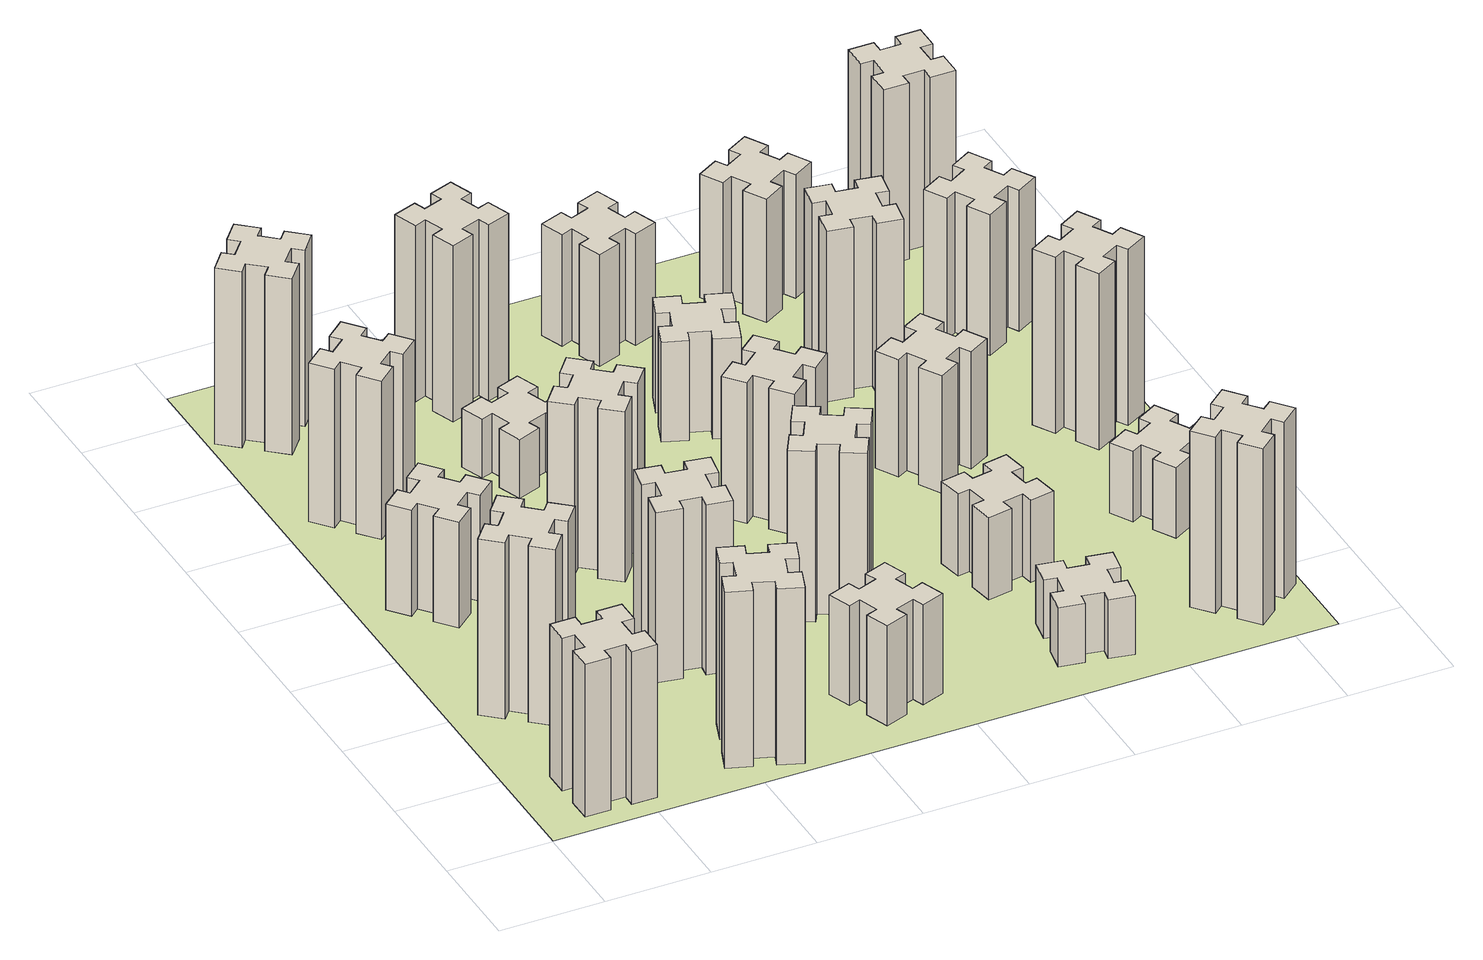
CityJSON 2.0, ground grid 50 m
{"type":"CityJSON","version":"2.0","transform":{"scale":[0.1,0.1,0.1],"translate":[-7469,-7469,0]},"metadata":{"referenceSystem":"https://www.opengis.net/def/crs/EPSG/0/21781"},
"CityObjects":{
"building1":{"type":"Building","attributes":{"class":"1000","function":"1000","usage":"1000","yearOfConstruction":2016,"roofType":"1000","measuredHeight":78,"storeysAboveGround":30,"storeysBelowGround":0},"geometry":[{"type":"Solid","lod":"1","boundaries":[[[[0,1,2,3,4,5,6,7,8,9,10,11,12,13,14,15,16,17,18,19]],[[17,16,20,21]],[[16,15,22,20]],[[15,14,23,22]],[[14,13,24,23]],[[13,12,25,24]],[[12,11,26,25]],[[11,10,27,26]],[[10,9,28,27]],[[9,8,29,28]],[[8,7,30,29]],[[7,6,31,30]],[[6,5,32,31]],[[5,4,33,32]],[[4,3,34,33]],[[3,2,35,34]],[[2,1,36,35]],[[1,0,37,36]],[[0,19,38,37]],[[19,18,39,38]],[[18,17,21,39]],[[24,25,26,27,28,29,30,31,32,33,34,35,36,37,38,39,21,20,22,23]]]]}]},
"building2":{"type":"Building","attributes":{"class":"1000","function":"1000","usage":"1000","yearOfConstruction":2016,"roofType":"1000","measuredHeight":90,"storeysAboveGround":30,"storeysBelowGround":0},"geometry":[{"type":"Solid","lod":"1","boundaries":[[[[40,41,42,43,44,45,46,47,48,49,50,51,52,53,54,55,56,57,58,59]],[[57,56,60,61]],[[56,55,62,60]],[[55,54,63,62]],[[54,53,64,63]],[[53,52,65,64]],[[52,51,66,65]],[[51,50,67,66]],[[50,49,68,67]],[[49,48,69,68]],[[48,47,70,69]],[[47,46,71,70]],[[46,45,72,71]],[[45,44,73,72]],[[44,43,74,73]],[[43,42,75,74]],[[42,41,76,75]],[[41,40,77,76]],[[40,59,78,77]],[[59,58,79,78]],[[58,57,61,79]],[[64,65,66,67,68,69,70,71,72,73,74,75,76,77,78,79,61,60,62,63]]]]}]},
"building3":{"type":"Building","attributes":{"class":"1000","function":"1000","usage":"1000","yearOfConstruction":2016,"roofType":"1000","measuredHeight":54,"storeysAboveGround":30,"storeysBelowGround":0},"geometry":[{"type":"Solid","lod":"1","boundaries":[[[[80,81,82,83,84,85,86,87,88,89,90,91,92,93,94,95,96,97,98,99]],[[97,96,100,101]],[[96,95,102,100]],[[95,94,103,102]],[[94,93,104,103]],[[93,92,105,104]],[[92,91,106,105]],[[91,90,107,106]],[[90,89,108,107]],[[89,88,109,108]],[[88,87,110,109]],[[87,86,111,110]],[[86,85,112,111]],[[85,84,113,112]],[[84,83,114,113]],[[83,82,115,114]],[[82,81,116,115]],[[81,80,117,116]],[[80,99,118,117]],[[99,98,119,118]],[[98,97,101,119]],[[104,105,106,107,108,109,110,111,112,113,114,115,116,117,118,119,101,100,102,103]]]]}]},
"building4":{"type":"Building","attributes":{"class":"1000","function":"1000","usage":"1000","yearOfConstruction":2016,"roofType":"1000","measuredHeight":81,"storeysAboveGround":30,"storeysBelowGround":0},"geometry":[{"type":"Solid","lod":"1","boundaries":[[[[120,121,122,123,124,125,126,127,128,129,130,131,132,133,134,135,136,137,138,139]],[[137,136,140,141]],[[136,135,142,140]],[[135,134,143,142]],[[134,133,144,143]],[[133,132,145,144]],[[132,131,146,145]],[[131,130,147,146]],[[130,129,148,147]],[[129,128,149,148]],[[128,127,150,149]],[[127,126,151,150]],[[126,125,152,151]],[[125,124,153,152]],[[124,123,154,153]],[[123,122,155,154]],[[122,121,156,155]],[[121,120,157,156]],[[120,139,158,157]],[[139,138,159,158]],[[138,137,141,159]],[[144,145,146,147,148,149,150,151,152,153,154,155,156,157,158,159,141,140,142,143]]]]}]},
"building5":{"type":"Building","attributes":{"class":"1000","function":"1000","usage":"1000","yearOfConstruction":2016,"roofType":"1000","measuredHeight":90,"storeysAboveGround":30,"storeysBelowGround":0},"geometry":[{"type":"Solid","lod":"1","boundaries":[[[[160,161,162,163,164,165,166,167,168,169,170,171,172,173,174,175,176,177,178,179]],[[177,176,180,181]],[[176,175,182,180]],[[175,174,183,182]],[[174,173,184,183]],[[173,172,185,184]],[[172,171,186,185]],[[171,170,187,186]],[[170,169,188,187]],[[169,168,189,188]],[[168,167,190,189]],[[167,166,191,190]],[[166,165,192,191]],[[165,164,193,192]],[[164,163,194,193]],[[163,162,195,194]],[[162,161,196,195]],[[161,160,197,196]],[[160,179,198,197]],[[179,178,199,198]],[[178,177,181,199]],[[184,185,186,187,188,189,190,191,192,193,194,195,196,197,198,199,181,180,182,183]]]]}]},
"building6":{"type":"Building","attributes":{"class":"1000","function":"1000","usage":"1000","yearOfConstruction":2016,"roofType":"1000","measuredHeight":90,"storeysAboveGround":30,"storeysBelowGround":0},"geometry":[{"type":"Solid","lod":"1","boundaries":[[[[200,201,202,203,204,205,206,207,208,209,210,211,212,213,214,215,216,217,218,219]],[[217,216,220,221]],[[216,215,222,220]],[[215,214,223,222]],[[214,213,224,223]],[[213,212,225,224]],[[212,211,226,225]],[[211,210,227,226]],[[210,209,228,227]],[[209,208,229,228]],[[208,207,230,229]],[[207,206,231,230]],[[206,205,232,231]],[[205,204,233,232]],[[204,203,234,233]],[[203,202,235,234]],[[202,201,236,235]],[[201,200,237,236]],[[200,219,238,237]],[[219,218,239,238]],[[218,217,221,239]],[[224,225,226,227,228,229,230,231,232,233,234,235,236,237,238,239,221,220,222,223]]]]}]},
"building7":{"type":"Building","attributes":{"class":"1000","function":"1000","usage":"1000","yearOfConstruction":2016,"roofType":"1000","measuredHeight":87,"storeysAboveGround":30,"storeysBelowGround":0},"geometry":[{"type":"Solid","lod":"1","boundaries":[[[[240,241,242,243,244,245,246,247,248,249,250,251,252,253,254,255,256,257,258,259]],[[257,256,260,261]],[[256,255,262,260]],[[255,254,263,262]],[[254,253,264,263]],[[253,252,265,264]],[[252,251,266,265]],[[251,250,267,266]],[[250,249,268,267]],[[249,248,269,268]],[[248,247,270,269]],[[247,246,271,270]],[[246,245,272,271]],[[245,244,273,272]],[[244,243,274,273]],[[243,242,275,274]],[[242,241,276,275]],[[241,240,277,276]],[[240,259,278,277]],[[259,258,279,278]],[[258,257,261,279]],[[264,265,266,267,268,269,270,271,272,273,274,275,276,277,278,279,261,260,262,263]]]]}]},
"building8":{"type":"Building","attributes":{"class":"1000","function":"1000","usage":"1000","yearOfConstruction":2016,"roofType":"1000","measuredHeight":87,"storeysAboveGround":30,"storeysBelowGround":0},"geometry":[{"type":"Solid","lod":"1","boundaries":[[[[280,281,282,283,284,285,286,287,288,289,290,291,292,293,294,295,296,297,298,299]],[[297,296,300,301]],[[296,295,302,300]],[[295,294,303,302]],[[294,293,304,303]],[[293,292,305,304]],[[292,291,306,305]],[[291,290,307,306]],[[290,289,308,307]],[[289,288,309,308]],[[288,287,310,309]],[[287,286,311,310]],[[286,285,312,311]],[[285,284,313,312]],[[284,283,314,313]],[[283,282,315,314]],[[282,281,316,315]],[[281,280,317,316]],[[280,299,318,317]],[[299,298,319,318]],[[298,297,301,319]],[[304,305,306,307,308,309,310,311,312,313,314,315,316,317,318,319,301,300,302,303]]]]}]},
"building9":{"type":"Building","attributes":{"class":"1000","function":"1000","usage":"1000","yearOfConstruction":2016,"roofType":"1000","measuredHeight":51,"storeysAboveGround":30,"storeysBelowGround":0},"geometry":[{"type":"Solid","lod":"1","boundaries":[[[[320,321,322,323,324,325,326,327,328,329,330,331,332,333,334,335,336,337,338,339]],[[337,336,340,341]],[[336,335,342,340]],[[335,334,343,342]],[[334,333,344,343]],[[333,332,345,344]],[[332,331,346,345]],[[331,330,347,346]],[[330,329,348,347]],[[329,328,349,348]],[[328,327,350,349]],[[327,326,351,350]],[[326,325,352,351]],[[325,324,353,352]],[[324,323,354,353]],[[323,322,355,354]],[[322,321,356,355]],[[321,320,357,356]],[[320,339,358,357]],[[339,338,359,358]],[[338,337,341,359]],[[344,345,346,347,348,349,350,351,352,353,354,355,356,357,358,359,341,340,342,343]]]]}]},
"building10":{"type":"Building","attributes":{"class":"1000","function":"1000","usage":"1000","yearOfConstruction":2016,"roofType":"1000","measuredHeight":30,"storeysAboveGround":30,"storeysBelowGround":0},"geometry":[{"type":"Solid","lod":"1","boundaries":[[[[360,361,362,363,364,365,366,367,368,369,370,371,372,373,374,375,376,377,378,379]],[[377,376,380,381]],[[376,375,382,380]],[[375,374,383,382]],[[374,373,384,383]],[[373,372,385,384]],[[372,371,386,385]],[[371,370,387,386]],[[370,369,388,387]],[[369,368,389,388]],[[368,367,390,389]],[[367,366,391,390]],[[366,365,392,391]],[[365,364,393,392]],[[364,363,394,393]],[[363,362,395,394]],[[362,361,396,395]],[[361,360,397,396]],[[360,379,398,397]],[[379,378,399,398]],[[378,377,381,399]],[[384,385,386,387,388,389,390,391,392,393,394,395,396,397,398,399,381,380,382,383]]]]}]},
"building11":{"type":"Building","attributes":{"class":"1000","function":"1000","usage":"1000","yearOfConstruction":2016,"roofType":"1000","measuredHeight":90,"storeysAboveGround":30,"storeysBelowGround":0},"geometry":[{"type":"Solid","lod":"1","boundaries":[[[[400,401,402,403,404,405,406,407,408,409,410,411,412,413,414,415,416,417,418,419]],[[417,416,420,421]],[[416,415,422,420]],[[415,414,423,422]],[[414,413,424,423]],[[413,412,425,424]],[[412,411,426,425]],[[411,410,427,426]],[[410,409,428,427]],[[409,408,429,428]],[[408,407,430,429]],[[407,406,431,430]],[[406,405,432,431]],[[405,404,433,432]],[[404,403,434,433]],[[403,402,435,434]],[[402,401,436,435]],[[401,400,437,436]],[[400,419,438,437]],[[419,418,439,438]],[[418,417,421,439]],[[424,425,426,427,428,429,430,431,432,433,434,435,436,437,438,439,421,420,422,423]]]]}]},
"building12":{"type":"Building","attributes":{"class":"1000","function":"1000","usage":"1000","yearOfConstruction":2016,"roofType":"1000","measuredHeight":87,"storeysAboveGround":30,"storeysBelowGround":0},"geometry":[{"type":"Solid","lod":"1","boundaries":[[[[440,441,442,443,444,445,446,447,448,449,450,451,452,453,454,455,456,457,458,459]],[[457,456,460,461]],[[456,455,462,460]],[[455,454,463,462]],[[454,453,464,463]],[[453,452,465,464]],[[452,451,466,465]],[[451,450,467,466]],[[450,449,468,467]],[[449,448,469,468]],[[448,447,470,469]],[[447,446,471,470]],[[446,445,472,471]],[[445,444,473,472]],[[444,443,474,473]],[[443,442,475,474]],[[442,441,476,475]],[[441,440,477,476]],[[440,459,478,477]],[[459,458,479,478]],[[458,457,461,479]],[[464,465,466,467,468,469,470,471,472,473,474,475,476,477,478,479,461,460,462,463]]]]}]},
"building13":{"type":"Building","attributes":{"class":"1000","function":"1000","usage":"1000","yearOfConstruction":2016,"roofType":"1000","measuredHeight":72,"storeysAboveGround":30,"storeysBelowGround":0},"geometry":[{"type":"Solid","lod":"1","boundaries":[[[[480,481,482,483,484,485,486,487,488,489,490,491,492,493,494,495,496,497,498,499]],[[497,496,500,501]],[[496,495,502,500]],[[495,494,503,502]],[[494,493,504,503]],[[493,492,505,504]],[[492,491,506,505]],[[491,490,507,506]],[[490,489,508,507]],[[489,488,509,508]],[[488,487,510,509]],[[487,486,511,510]],[[486,485,512,511]],[[485,484,513,512]],[[484,483,514,513]],[[483,482,515,514]],[[482,481,516,515]],[[481,480,517,516]],[[480,499,518,517]],[[499,498,519,518]],[[498,497,501,519]],[[504,505,506,507,508,509,510,511,512,513,514,515,516,517,518,519,501,500,502,503]]]]}]},
"building14":{"type":"Building","attributes":{"class":"1000","function":"1000","usage":"1000","yearOfConstruction":2016,"roofType":"1000","measuredHeight":51,"storeysAboveGround":30,"storeysBelowGround":0},"geometry":[{"type":"Solid","lod":"1","boundaries":[[[[520,521,522,523,524,525,526,527,528,529,530,531,532,533,534,535,536,537,538,539]],[[537,536,540,541]],[[536,535,542,540]],[[535,534,543,542]],[[534,533,544,543]],[[533,532,545,544]],[[532,531,546,545]],[[531,530,547,546]],[[530,529,548,547]],[[529,528,549,548]],[[528,527,550,549]],[[527,526,551,550]],[[526,525,552,551]],[[525,524,553,552]],[[524,523,554,553]],[[523,522,555,554]],[[522,521,556,555]],[[521,520,557,556]],[[520,539,558,557]],[[539,538,559,558]],[[538,537,541,559]],[[544,545,546,547,548,549,550,551,552,553,554,555,556,557,558,559,541,540,542,543]]]]}]},
"building15":{"type":"Building","attributes":{"class":"1000","function":"1000","usage":"1000","yearOfConstruction":2016,"roofType":"1000","measuredHeight":30,"storeysAboveGround":30,"storeysBelowGround":0},"geometry":[{"type":"Solid","lod":"1","boundaries":[[[[560,561,562,563,564,565,566,567,568,569,570,571,572,573,574,575,576,577,578,579]],[[577,576,580,581]],[[576,575,582,580]],[[575,574,583,582]],[[574,573,584,583]],[[573,572,585,584]],[[572,571,586,585]],[[571,570,587,586]],[[570,569,588,587]],[[569,568,589,588]],[[568,567,590,589]],[[567,566,591,590]],[[566,565,592,591]],[[565,564,593,592]],[[564,563,594,593]],[[563,562,595,594]],[[562,561,596,595]],[[561,560,597,596]],[[560,579,598,597]],[[579,578,599,598]],[[578,577,581,599]],[[584,585,586,587,588,589,590,591,592,593,594,595,596,597,598,599,581,580,582,583]]]]}]},
"building16":{"type":"Building","attributes":{"class":"1000","function":"1000","usage":"1000","yearOfConstruction":2016,"roofType":"1000","measuredHeight":57,"storeysAboveGround":30,"storeysBelowGround":0},"geometry":[{"type":"Solid","lod":"1","boundaries":[[[[600,601,602,603,604,605,606,607,608,609,610,611,612,613,614,615,616,617,618,619]],[[617,616,620,621]],[[616,615,622,620]],[[615,614,623,622]],[[614,613,624,623]],[[613,612,625,624]],[[612,611,626,625]],[[611,610,627,626]],[[610,609,628,627]],[[609,608,629,628]],[[608,607,630,629]],[[607,606,631,630]],[[606,605,632,631]],[[605,604,633,632]],[[604,603,634,633]],[[603,602,635,634]],[[602,601,636,635]],[[601,600,637,636]],[[600,619,638,637]],[[619,618,639,638]],[[618,617,621,639]],[[624,625,626,627,628,629,630,631,632,633,634,635,636,637,638,639,621,620,622,623]]]]}]},
"building17":{"type":"Building","attributes":{"class":"1000","function":"1000","usage":"1000","yearOfConstruction":2016,"roofType":"1000","measuredHeight":42,"storeysAboveGround":30,"storeysBelowGround":0},"geometry":[{"type":"Solid","lod":"1","boundaries":[[[[640,641,642,643,644,645,646,647,648,649,650,651,652,653,654,655,656,657,658,659]],[[657,656,660,661]],[[656,655,662,660]],[[655,654,663,662]],[[654,653,664,663]],[[653,652,665,664]],[[652,651,666,665]],[[651,650,667,666]],[[650,649,668,667]],[[649,648,669,668]],[[648,647,670,669]],[[647,646,671,670]],[[646,645,672,671]],[[645,644,673,672]],[[644,643,674,673]],[[643,642,675,674]],[[642,641,676,675]],[[641,640,677,676]],[[640,659,678,677]],[[659,658,679,678]],[[658,657,661,679]],[[664,665,666,667,668,669,670,671,672,673,674,675,676,677,678,679,661,660,662,663]]]]}]},
"building18":{"type":"Building","attributes":{"class":"1000","function":"1000","usage":"1000","yearOfConstruction":2016,"roofType":"1000","measuredHeight":60,"storeysAboveGround":30,"storeysBelowGround":0},"geometry":[{"type":"Solid","lod":"1","boundaries":[[[[680,681,682,683,684,685,686,687,688,689,690,691,692,693,694,695,696,697,698,699]],[[697,696,700,701]],[[696,695,702,700]],[[695,694,703,702]],[[694,693,704,703]],[[693,692,705,704]],[[692,691,706,705]],[[691,690,707,706]],[[690,689,708,707]],[[689,688,709,708]],[[688,687,710,709]],[[687,686,711,710]],[[686,685,712,711]],[[685,684,713,712]],[[684,683,714,713]],[[683,682,715,714]],[[682,681,716,715]],[[681,680,717,716]],[[680,699,718,717]],[[699,698,719,718]],[[698,697,701,719]],[[704,705,706,707,708,709,710,711,712,713,714,715,716,717,718,719,701,700,702,703]]]]}]},
"building19":{"type":"Building","attributes":{"class":"1000","function":"1000","usage":"1000","yearOfConstruction":2016,"roofType":"1000","measuredHeight":87,"storeysAboveGround":30,"storeysBelowGround":0},"geometry":[{"type":"Solid","lod":"1","boundaries":[[[[720,721,722,723,724,725,726,727,728,729,730,731,732,733,734,735,736,737,738,739]],[[737,736,740,741]],[[736,735,742,740]],[[735,734,743,742]],[[734,733,744,743]],[[733,732,745,744]],[[732,731,746,745]],[[731,730,747,746]],[[730,729,748,747]],[[729,728,749,748]],[[728,727,750,749]],[[727,726,751,750]],[[726,725,752,751]],[[725,724,753,752]],[[724,723,754,753]],[[723,722,755,754]],[[722,721,756,755]],[[721,720,757,756]],[[720,739,758,757]],[[739,738,759,758]],[[738,737,741,759]],[[744,745,746,747,748,749,750,751,752,753,754,755,756,757,758,759,741,740,742,743]]]]}]},
"building20":{"type":"Building","attributes":{"class":"1000","function":"1000","usage":"1000","yearOfConstruction":2016,"roofType":"1000","measuredHeight":90,"storeysAboveGround":30,"storeysBelowGround":0},"geometry":[{"type":"Solid","lod":"1","boundaries":[[[[760,761,762,763,764,765,766,767,768,769,770,771,772,773,774,775,776,777,778,779]],[[777,776,780,781]],[[776,775,782,780]],[[775,774,783,782]],[[774,773,784,783]],[[773,772,785,784]],[[772,771,786,785]],[[771,770,787,786]],[[770,769,788,787]],[[769,768,789,788]],[[768,767,790,789]],[[767,766,791,790]],[[766,765,792,791]],[[765,764,793,792]],[[764,763,794,793]],[[763,762,795,794]],[[762,761,796,795]],[[761,760,797,796]],[[760,779,798,797]],[[779,778,799,798]],[[778,777,781,799]],[[784,785,786,787,788,789,790,791,792,793,794,795,796,797,798,799,781,780,782,783]]]]}]},
"building21":{"type":"Building","attributes":{"class":"1000","function":"1000","usage":"1000","yearOfConstruction":2016,"roofType":"1000","measuredHeight":63,"storeysAboveGround":30,"storeysBelowGround":0},"geometry":[{"type":"Solid","lod":"1","boundaries":[[[[800,801,802,803,804,805,806,807,808,809,810,811,812,813,814,815,816,817,818,819]],[[817,816,820,821]],[[816,815,822,820]],[[815,814,823,822]],[[814,813,824,823]],[[813,812,825,824]],[[812,811,826,825]],[[811,810,827,826]],[[810,809,828,827]],[[809,808,829,828]],[[808,807,830,829]],[[807,806,831,830]],[[806,805,832,831]],[[805,804,833,832]],[[804,803,834,833]],[[803,802,835,834]],[[802,801,836,835]],[[801,800,837,836]],[[800,819,838,837]],[[819,818,839,838]],[[818,817,821,839]],[[824,825,826,827,828,829,830,831,832,833,834,835,836,837,838,839,821,820,822,823]]]]}]},
"building22":{"type":"Building","attributes":{"class":"1000","function":"1000","usage":"1000","yearOfConstruction":2016,"roofType":"1000","measuredHeight":36,"storeysAboveGround":30,"storeysBelowGround":0},"geometry":[{"type":"Solid","lod":"1","boundaries":[[[[840,841,842,843,844,845,846,847,848,849,850,851,852,853,854,855,856,857,858,859]],[[857,856,860,861]],[[856,855,862,860]],[[855,854,863,862]],[[854,853,864,863]],[[853,852,865,864]],[[852,851,866,865]],[[851,850,867,866]],[[850,849,868,867]],[[849,848,869,868]],[[848,847,870,869]],[[847,846,871,870]],[[846,845,872,871]],[[845,844,873,872]],[[844,843,874,873]],[[843,842,875,874]],[[842,841,876,875]],[[841,840,877,876]],[[840,859,878,877]],[[859,858,879,878]],[[858,857,861,879]],[[864,865,866,867,868,869,870,871,872,873,874,875,876,877,878,879,861,860,862,863]]]]}]},
"building23":{"type":"Building","attributes":{"class":"1000","function":"1000","usage":"1000","yearOfConstruction":2016,"roofType":"1000","measuredHeight":90,"storeysAboveGround":30,"storeysBelowGround":0},"geometry":[{"type":"Solid","lod":"1","boundaries":[[[[880,881,882,883,884,885,886,887,888,889,890,891,892,893,894,895,896,897,898,899]],[[897,896,900,901]],[[896,895,902,900]],[[895,894,903,902]],[[894,893,904,903]],[[893,892,905,904]],[[892,891,906,905]],[[891,890,907,906]],[[890,889,908,907]],[[889,888,909,908]],[[888,887,910,909]],[[887,886,911,910]],[[886,885,912,911]],[[885,884,913,912]],[[884,883,914,913]],[[883,882,915,914]],[[882,881,916,915]],[[881,880,917,916]],[[880,899,918,917]],[[899,898,919,918]],[[898,897,901,919]],[[904,905,906,907,908,909,910,911,912,913,914,915,916,917,918,919,901,900,902,903]]]]}]},
"building24":{"type":"Building","attributes":{"class":"1000","function":"1000","usage":"1000","yearOfConstruction":2016,"roofType":"1000","measuredHeight":72,"storeysAboveGround":30,"storeysBelowGround":0},"geometry":[{"type":"Solid","lod":"1","boundaries":[[[[920,921,922,923,924,925,926,927,928,929,930,931,932,933,934,935,936,937,938,939]],[[937,936,940,941]],[[936,935,942,940]],[[935,934,943,942]],[[934,933,944,943]],[[933,932,945,944]],[[932,931,946,945]],[[931,930,947,946]],[[930,929,948,947]],[[929,928,949,948]],[[928,927,950,949]],[[927,926,951,950]],[[926,925,952,951]],[[925,924,953,952]],[[924,923,954,953]],[[923,922,955,954]],[[922,921,956,955]],[[921,920,957,956]],[[920,939,958,957]],[[939,938,959,958]],[[938,937,941,959]],[[944,945,946,947,948,949,950,951,952,953,954,955,956,957,958,959,941,940,942,943]]]]}]},
"building25":{"type":"Building","attributes":{"class":"1000","function":"1000","usage":"1000","yearOfConstruction":2016,"roofType":"1000","measuredHeight":90,"storeysAboveGround":30,"storeysBelowGround":0},"geometry":[{"type":"Solid","lod":"1","boundaries":[[[[960,961,962,963,964,965,966,967,968,969,970,971,972,973,974,975,976,977,978,979]],[[977,976,980,981]],[[976,975,982,980]],[[975,974,983,982]],[[974,973,984,983]],[[973,972,985,984]],[[972,971,986,985]],[[971,970,987,986]],[[970,969,988,987]],[[969,968,989,988]],[[968,967,990,989]],[[967,966,991,990]],[[966,965,992,991]],[[965,964,993,992]],[[964,963,994,993]],[[963,962,995,994]],[[962,961,996,995]],[[961,960,997,996]],[[960,979,998,997]],[[979,978,999,998]],[[978,977,981,999]],[[984,985,986,987,988,989,990,991,992,993,994,995,996,997,998,999,981,980,982,983]]]]}]},
"landuse1":{"type":"LandUse","attributes":{"name":"plot1","function":"1010"},"geometry":[{"type":"MultiSurface","lod":"1","boundaries":[[[1000,1001,1002,1003]]]}]}
},
"vertices":[
[265,325,0],[265,225,0],[205,225,0],[205,105,0],[325,105,0],[325,165,0],[425,165,0],[425,105,0],[545,105,0],[545,225,0],[485,225,0],[485,325,0],[545,325,0],[545,445,0],[425,445,0],[425,385,0],[325,385,0],[325,445,0],[205,445,0],[205,325,0],[325,385,780],[325,445,780],[425,385,780],[425,445,780],[545,445,780],[545,325,780],[485,325,780],[485,225,780],[545,225,780],[545,105,780],[425,105,780],[425,165,780],[325,165,780],[325,105,780],[205,105,780],[205,225,780],[265,225,780],[265,325,780],[205,325,780],[205,445,780],
[484,1067,0],[408,1132,0],[446,1178,0],[354,1255,0],[277,1163,0],[323,1124,0],[259,1048,0],[213,1086,0],[136,994,0],[228,917,0],[266,963,0],[343,899,0],[304,853,0],[396,776,0],[473,868,0],[427,906,0],[492,983,0],[538,944,0],[615,1036,0],[523,1113,0],[492,983,900],[538,944,900],[427,906,900],[473,868,900],[396,776,900],[304,853,900],[343,899,900],[266,963,900],[228,917,900],[136,994,900],[213,1086,900],[259,1048,900],[323,1124,900],[277,1163,900],[354,1255,900],[446,1178,900],[408,1132,900],[484,1067,900],[523,1113,900],[615,1036,900],
[492,1888,0],[427,1964,0],[473,2003,0],[396,2095,0],[304,2018,0],[343,1972,0],[266,1907,0],[228,1953,0],[136,1876,0],[213,1784,0],[259,1823,0],[323,1746,0],[277,1708,0],[354,1616,0],[446,1693,0],[408,1739,0],[484,1803,0],[523,1757,0],[615,1834,0],[538,1926,0],[484,1803,540],[523,1757,540],[408,1739,540],[446,1693,540],[354,1616,540],[277,1708,540],[323,1746,540],[259,1823,540],[213,1784,540],[136,1876,540],[228,1953,540],[266,1907,540],[343,1972,540],[304,2018,540],[396,2095,540],[473,2003,540],[427,1964,540],[492,1888,540],[538,1926,540],[615,1834,540],
[343,2712,0],[266,2647,0],[228,2693,0],[136,2616,0],[213,2524,0],[259,2563,0],[323,2486,0],[277,2448,0],[354,2356,0],[446,2433,0],[408,2479,0],[484,2543,0],[523,2497,0],[615,2574,0],[538,2666,0],[492,2628,0],[427,2704,0],[473,2743,0],[396,2835,0],[304,2758,0],[427,2704,810],[473,2743,810],[492,2628,810],[538,2666,810],[615,2574,810],[523,2497,810],[484,2543,810],[408,2479,810],[446,2433,810],[354,2356,810],[277,2448,810],[323,2486,810],[259,2563,810],[213,2524,810],[136,2616,810],[228,2693,810],[266,2647,810],[343,2712,810],[304,2758,810],[396,2835,810],
[1029,360,0],[995,266,0],[939,287,0],[897,174,0],[1010,133,0],[1031,189,0],[1125,155,0],[1104,99,0],[1217,57,0],[1258,170,0],[1202,191,0],[1236,285,0],[1292,264,0],[1333,377,0],[1220,418,0],[1200,362,0],[1106,396,0],[1127,452,0],[1014,493,0],[973,380,0],[1106,396,900],[1127,452,900],[1200,362,900],[1220,418,900],[1333,377,900],[1292,264,900],[1236,285,900],[1202,191,900],[1258,170,900],[1217,57,900],[1104,99,900],[1125,155,900],[1031,189,900],[1010,133,900],[897,174,900],[939,287,900],[995,266,900],[1029,360,900],[973,380,900],[1014,493,900],
[384,3387,0],[308,3452,0],[346,3498,0],[254,3575,0],[177,3483,0],[223,3444,0],[159,3368,0],[113,3406,0],[36,3314,0],[128,3237,0],[166,3283,0],[243,3219,0],[204,3173,0],[296,3096,0],[373,3188,0],[327,3226,0],[392,3303,0],[438,3264,0],[515,3356,0],[423,3433,0],[392,3303,900],[438,3264,900],[327,3226,900],[373,3188,900],[296,3096,900],[204,3173,900],[243,3219,900],[166,3283,900],[128,3237,900],[36,3314,900],[113,3406,900],[159,3368,900],[223,3444,900],[177,3483,900],[254,3575,900],[346,3498,900],[308,3452,900],[384,3387,900],[423,3433,900],[515,3356,900],
[1047,916,0],[1145,898,0],[1135,839,0],[1253,818,0],[1274,937,0],[1215,947,0],[1232,1045,0],[1291,1035,0],[1312,1153,0],[1194,1174,0],[1184,1115,0],[1085,1132,0],[1096,1191,0],[977,1212,0],[957,1094,0],[1016,1084,0],[998,985,0],[939,996,0],[918,877,0],[1037,857,0],[998,985,870],[939,996,870],[1016,1084,870],[957,1094,870],[977,1212,870],[1096,1191,870],[1085,1132,870],[1184,1115,870],[1194,1174,870],[1312,1153,870],[1291,1035,870],[1232,1045,870],[1215,947,870],[1274,937,870],[1253,818,870],[1135,839,870],[1145,898,870],[1047,916,870],[1037,857,870],[918,877,870],
[1224,1907,0],[1148,1972,0],[1186,2018,0],[1094,2095,0],[1017,2003,0],[1063,1964,0],[999,1888,0],[953,1926,0],[876,1834,0],[968,1757,0],[1006,1803,0],[1083,1739,0],[1044,1693,0],[1136,1616,0],[1213,1708,0],[1167,1746,0],[1232,1823,0],[1278,1784,0],[1355,1876,0],[1263,1953,0],[1232,1823,870],[1278,1784,870],[1167,1746,870],[1213,1708,870],[1136,1616,870],[1044,1693,870],[1083,1739,870],[1006,1803,870],[968,1757,870],[876,1834,870],[953,1926,870],[999,1888,870],[1063,1964,870],[1017,2003,870],[1094,2095,870],[1186,2018,870],[1148,1972,870],[1224,1907,870],[1263,1953,870],[1355,1876,870],
[1765,496,0],[1671,462,0],[1650,518,0],[1537,477,0],[1579,364,0],[1635,385,0],[1669,291,0],[1613,270,0],[1654,157,0],[1767,199,0],[1746,255,0],[1840,289,0],[1860,233,0],[1973,274,0],[1932,387,0],[1876,366,0],[1842,460,0],[1898,480,0],[1857,593,0],[1744,552,0],[1842,460,510],[1898,480,510],[1876,366,510],[1932,387,510],[1973,274,510],[1860,233,510],[1840,289,510],[1746,255,510],[1767,199,510],[1654,157,510],[1613,270,510],[1669,291,510],[1635,385,510],[1579,364,510],[1537,477,510],[1650,518,510],[1671,462,510],[1765,496,510],[1744,552,510],[1857,593,510],
[1106,2475,0],[1200,2509,0],[1220,2453,0],[1333,2494,0],[1292,2607,0],[1236,2586,0],[1202,2680,0],[1258,2700,0],[1217,2813,0],[1104,2772,0],[1125,2716,0],[1031,2682,0],[1010,2738,0],[897,2697,0],[939,2584,0],[995,2605,0],[1029,2511,0],[973,2490,0],[1014,2377,0],[1127,2419,0],[1029,2511,300],[973,2490,300],[995,2605,300],[939,2584,300],[897,2697,300],[1010,2738,300],[1031,2682,300],[1125,2716,300],[1104,2772,300],[1217,2813,300],[1258,2700,300],[1202,2680,300],[1236,2586,300],[1292,2607,300],[1333,2494,300],[1220,2453,300],[1200,2509,300],[1106,2475,300],[1127,2419,300],[1014,2377,300],
[1125,3356,0],[1031,3322,0],[1010,3378,0],[897,3337,0],[939,3224,0],[995,3245,0],[1029,3151,0],[973,3130,0],[1014,3017,0],[1127,3059,0],[1106,3115,0],[1200,3149,0],[1220,3093,0],[1333,3134,0],[1292,3247,0],[1236,3226,0],[1202,3320,0],[1258,3340,0],[1217,3453,0],[1104,3412,0],[1202,3320,900],[1258,3340,900],[1236,3226,900],[1292,3247,900],[1333,3134,900],[1220,3093,900],[1200,3149,900],[1106,3115,900],[1127,3059,900],[1014,3017,900],[973,3130,900],[1029,3151,900],[995,3245,900],[939,3224,900],[897,3337,900],[1010,3378,900],[1031,3322,900],[1125,3356,900],[1104,3412,900],[1217,3453,900],
[1926,1017,0],[1976,1104,0],[2028,1074,0],[2088,1178,0],[1984,1238,0],[1954,1186,0],[1867,1236,0],[1897,1288,0],[1793,1348,0],[1733,1244,0],[1785,1214,0],[1735,1127,0],[1683,1157,0],[1623,1053,0],[1727,993,0],[1757,1045,0],[1844,995,0],[1814,943,0],[1918,883,0],[1978,987,0],[1844,995,870],[1814,943,870],[1757,1045,870],[1727,993,870],[1623,1053,870],[1683,1157,870],[1735,1127,870],[1785,1214,870],[1733,1244,870],[1793,1348,870],[1897,1288,870],[1867,1236,870],[1954,1186,870],[1984,1238,870],[2088,1178,870],[2028,1074,870],[1976,1104,870],[1926,1017,870],[1978,987,870],[1918,883,870],
[2072,1888,0],[2007,1964,0],[2053,2003,0],[1976,2095,0],[1884,2018,0],[1923,1972,0],[1846,1907,0],[1808,1953,0],[1716,1876,0],[1793,1784,0],[1839,1823,0],[1903,1746,0],[1857,1708,0],[1934,1616,0],[2026,1693,0],[1988,1739,0],[2064,1803,0],[2103,1757,0],[2195,1834,0],[2118,1926,0],[2064,1803,720],[2103,1757,720],[1988,1739,720],[2026,1693,720],[1934,1616,720],[1857,1708,720],[1903,1746,720],[1839,1823,720],[1793,1784,720],[1716,1876,720],[1808,1953,720],[1846,1907,720],[1923,1972,720],[1884,2018,720],[1976,2095,720],[2053,2003,720],[2007,1964,720],[2072,1888,720],[2118,1926,720],[2195,1834,720],
[2040,2682,0],[1946,2716,0],[1967,2772,0],[1854,2813,0],[1813,2700,0],[1869,2680,0],[1835,2586,0],[1779,2607,0],[1737,2494,0],[1850,2453,0],[1871,2509,0],[1965,2475,0],[1944,2419,0],[2057,2377,0],[2098,2490,0],[2042,2511,0],[2076,2605,0],[2132,2584,0],[2173,2697,0],[2060,2738,0],[2076,2605,510],[2132,2584,510],[2042,2511,510],[2098,2490,510],[2057,2377,510],[1944,2419,510],[1965,2475,510],[1871,2509,510],[1850,2453,510],[1737,2494,510],[1779,2607,510],[1835,2586,510],[1869,2680,510],[1813,2700,510],[1854,2813,510],[1967,2772,510],[1946,2716,510],[2040,2682,510],[2060,2738,510],[2173,2697,510],
[2596,444,0],[2578,345,0],[2519,356,0],[2498,237,0],[2617,217,0],[2627,276,0],[2725,258,0],[2715,199,0],[2833,178,0],[2854,297,0],[2795,307,0],[2812,405,0],[2871,395,0],[2892,513,0],[2774,534,0],[2764,475,0],[2665,492,0],[2676,551,0],[2557,572,0],[2537,454,0],[2665,492,300],[2676,551,300],[2764,475,300],[2774,534,300],[2892,513,300],[2871,395,300],[2812,405,300],[2795,307,300],[2854,297,300],[2833,178,300],[2715,199,300],[2725,258,300],[2627,276,300],[2617,217,300],[2498,237,300],[2519,356,300],[2578,345,300],[2596,444,300],[2537,454,300],[2557,572,300],
[1846,3215,0],[1940,3249,0],[1960,3193,0],[2073,3234,0],[2032,3347,0],[1976,3326,0],[1942,3420,0],[1998,3440,0],[1957,3553,0],[1844,3512,0],[1865,3456,0],[1771,3422,0],[1750,3478,0],[1637,3437,0],[1679,3324,0],[1735,3345,0],[1769,3251,0],[1713,3230,0],[1754,3117,0],[1867,3159,0],[1769,3251,570],[1713,3230,570],[1735,3345,570],[1679,3324,570],[1637,3437,570],[1750,3478,570],[1771,3422,570],[1865,3456,570],[1844,3512,570],[1957,3553,570],[1998,3440,570],[1942,3420,570],[1976,3326,570],[2032,3347,570],[2073,3234,570],[1960,3193,570],[1940,3249,570],[1846,3215,570],[1867,3159,570],[1754,3117,570],
[2625,1132,0],[2527,1115,0],[2517,1174,0],[2398,1153,0],[2419,1035,0],[2478,1045,0],[2496,947,0],[2437,937,0],[2457,818,0],[2576,839,0],[2565,898,0],[2664,916,0],[2674,857,0],[2792,877,0],[2771,996,0],[2712,985,0],[2695,1084,0],[2754,1094,0],[2733,1212,0],[2615,1191,0],[2695,1084,420],[2754,1094,420],[2712,985,420],[2771,996,420],[2792,877,420],[2674,857,420],[2664,916,420],[2565,898,420],[2576,839,420],[2457,818,420],[2437,937,420],[2496,947,420],[2478,1045,420],[2419,1035,420],[2398,1153,420],[2517,1174,420],[2527,1115,420],[2625,1132,420],[2615,1191,420],[2733,1212,420],
[2816,1867,0],[2766,1954,0],[2818,1984,0],[2758,2088,0],[2654,2028,0],[2684,1976,0],[2597,1926,0],[2567,1978,0],[2463,1918,0],[2523,1814,0],[2575,1844,0],[2625,1757,0],[2573,1727,0],[2633,1623,0],[2737,1683,0],[2707,1735,0],[2794,1785,0],[2824,1733,0],[2928,1793,0],[2868,1897,0],[2794,1785,600],[2824,1733,600],[2707,1735,600],[2737,1683,600],[2633,1623,600],[2573,1727,600],[2625,1757,600],[2575,1844,600],[2523,1814,600],[2463,1918,600],[2567,1978,600],[2597,1926,600],[2684,1976,600],[2654,2028,600],[2758,2088,600],[2818,1984,600],[2766,1954,600],[2816,1867,600],[2868,1897,600],[2928,1793,600],
[2627,2496,0],[2725,2478,0],[2715,2419,0],[2833,2398,0],[2854,2517,0],[2795,2527,0],[2812,2625,0],[2871,2615,0],[2892,2733,0],[2774,2754,0],[2764,2695,0],[2665,2712,0],[2676,2771,0],[2557,2792,0],[2537,2674,0],[2596,2664,0],[2578,2565,0],[2519,2576,0],[2498,2457,0],[2617,2437,0],[2578,2565,870],[2519,2576,870],[2596,2664,870],[2537,2674,870],[2557,2792,870],[2676,2771,870],[2665,2712,870],[2764,2695,870],[2774,2754,870],[2892,2733,870],[2871,2615,870],[2812,2625,870],[2795,2527,870],[2854,2517,870],[2833,2398,870],[2715,2419,870],[2725,2478,870],[2627,2496,870],[2617,2437,870],[2498,2457,870],
[3468,259,0],[3544,323,0],[3583,277,0],[3675,354,0],[3598,446,0],[3552,408,0],[3487,484,0],[3533,523,0],[3456,615,0],[3364,538,0],[3403,492,0],[3326,427,0],[3288,473,0],[3196,396,0],[3273,304,0],[3319,343,0],[3383,266,0],[3337,228,0],[3414,136,0],[3506,213,0],[3383,266,900],[3337,228,900],[3319,343,900],[3273,304,900],[3196,396,900],[3288,473,900],[3326,427,900],[3403,492,900],[3364,538,900],[3456,615,900],[3533,523,900],[3487,484,900],[3552,408,900],[3598,446,900],[3675,354,900],[3583,277,900],[3544,323,900],[3468,259,900],[3506,213,900],[3414,136,900],
[2716,3347,0],[2666,3434,0],[2718,3464,0],[2658,3568,0],[2554,3508,0],[2584,3456,0],[2497,3406,0],[2467,3458,0],[2363,3398,0],[2423,3294,0],[2475,3324,0],[2525,3237,0],[2473,3207,0],[2533,3103,0],[2637,3163,0],[2607,3215,0],[2694,3265,0],[2724,3213,0],[2828,3273,0],[2768,3377,0],[2694,3265,630],[2724,3213,630],[2607,3215,630],[2637,3163,630],[2533,3103,630],[2473,3207,630],[2525,3237,630],[2475,3324,630],[2423,3294,630],[2363,3398,630],[2467,3458,630],[2497,3406,630],[2584,3456,630],[2554,3508,630],[2658,3568,630],[2718,3464,630],[2666,3434,630],[2716,3347,630],[2768,3377,630],[2828,3273,630],
[3315,1104,0],[3365,1017,0],[3313,987,0],[3373,883,0],[3477,943,0],[3447,995,0],[3534,1045,0],[3564,993,0],[3668,1053,0],[3608,1157,0],[3556,1127,0],[3506,1214,0],[3558,1244,0],[3498,1348,0],[3394,1288,0],[3424,1236,0],[3337,1186,0],[3307,1238,0],[3203,1178,0],[3263,1074,0],[3337,1186,360],[3307,1238,360],[3424,1236,360],[3394,1288,360],[3498,1348,360],[3558,1244,360],[3506,1214,360],[3556,1127,360],[3608,1157,360],[3668,1053,360],[3564,993,360],[3534,1045,360],[3447,995,360],[3477,943,360],[3373,883,360],[3313,987,360],[3365,1017,360],[3315,1104,360],[3263,1074,360],[3203,1178,360],
[3556,1867,0],[3506,1954,0],[3558,1984,0],[3498,2088,0],[3394,2028,0],[3424,1976,0],[3337,1926,0],[3307,1978,0],[3203,1918,0],[3263,1814,0],[3315,1844,0],[3365,1757,0],[3313,1727,0],[3373,1623,0],[3477,1683,0],[3447,1735,0],[3534,1785,0],[3564,1733,0],[3668,1793,0],[3608,1897,0],[3534,1785,900],[3564,1733,900],[3447,1735,900],[3477,1683,900],[3373,1623,900],[3313,1727,900],[3365,1757,900],[3315,1844,900],[3263,1814,900],[3203,1918,900],[3307,1978,900],[3337,1926,900],[3424,1976,900],[3394,2028,900],[3498,2088,900],[3558,1984,900],[3506,1954,900],[3556,1867,900],[3608,1897,900],[3668,1793,900],
[3456,2707,0],[3406,2794,0],[3458,2824,0],[3398,2928,0],[3294,2868,0],[3324,2816,0],[3237,2766,0],[3207,2818,0],[3103,2758,0],[3163,2654,0],[3215,2684,0],[3265,2597,0],[3213,2567,0],[3273,2463,0],[3377,2523,0],[3347,2575,0],[3434,2625,0],[3464,2573,0],[3568,2633,0],[3508,2737,0],[3434,2625,720],[3464,2573,720],[3347,2575,720],[3377,2523,720],[3273,2463,720],[3213,2567,720],[3265,2597,720],[3215,2684,720],[3163,2654,720],[3103,2758,720],[3207,2818,720],[3237,2766,720],[3324,2816,720],[3294,2868,720],[3398,2928,720],[3458,2824,720],[3406,2794,720],[3456,2707,720],[3508,2737,720],[3568,2633,720],
[3285,3325,0],[3385,3325,0],[3385,3265,0],[3505,3265,0],[3505,3385,0],[3445,3385,0],[3445,3485,0],[3505,3485,0],[3505,3605,0],[3385,3605,0],[3385,3545,0],[3285,3545,0],[3285,3605,0],[3165,3605,0],[3165,3485,0],[3225,3485,0],[3225,3385,0],[3165,3385,0],[3165,3265,0],[3285,3265,0],[3225,3385,900],[3165,3385,900],[3225,3485,900],[3165,3485,900],[3165,3605,900],[3285,3605,900],[3285,3545,900],[3385,3545,900],[3385,3605,900],[3505,3605,900],[3505,3485,900],[3445,3485,900],[3445,3385,900],[3505,3385,900],[3505,3265,900],[3385,3265,900],[3385,3325,900],[3285,3325,900],[3285,3265,900],[3165,3265,900],
[5,3705,0],[3705,3705,0],[3705,5,0],[5,5,0]
]}
